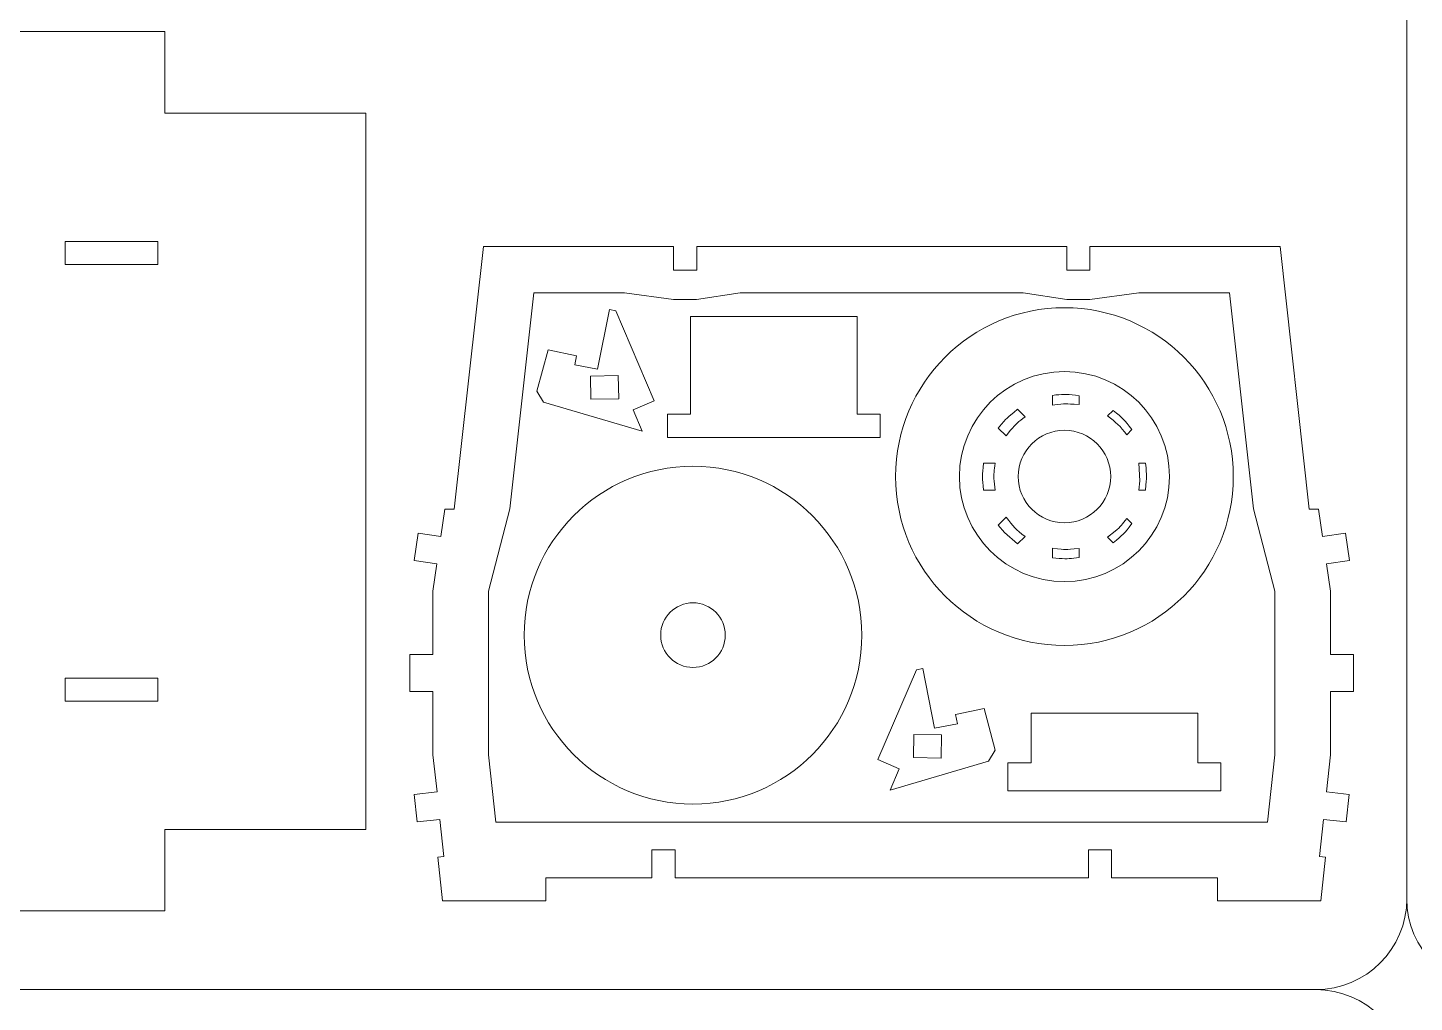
# Model space of a CAD drawing. Header units: centimetres. Extents: x -13.7 to 44.3, y -7.5 to 30.5.
# Drawn here: x 0.08 to 15.36, y 11.4 to 22.14 of the extents above; entities that cross this region are included whole.
import ezdxf

# ---------------------------------------------------------------- set-up
doc = ezdxf.new("R2010")
doc.units = ezdxf.units.CM
doc.header["$MEASUREMENT"] = 0
doc.layers.add('Camada 1', color=7, linetype='Continuous')

msp = doc.modelspace()

# ---------------------------------------------------------------- linework, layer by layer
at = {"layer": 'Camada 1', "color": 240, "lineweight": 20}
for points in [[(-13.7241, 29.54315), (-13.7241, 29.54315), (-13.7241, 12.54315), (-13.7241, 12.54315), (-13.7241, 12.54315), (-13.7241, 11.99315), (-13.2741, 11.54315), (-12.72409, 11.54315), (-12.72409, 11.54315), (-12.72409, 11.54315), (14.2759, 11.54315), (14.2759, 11.54315), (14.2759, 11.54315), (14.8259, 11.54315), (15.27591, 11.99315), (15.27591, 12.54315), (15.27591, 12.54315), (15.27591, 12.54315), (15.27591, 29.54315), (15.27591, 29.54315), (15.27591, 29.54315), (15.27591, 30.09315), (14.8259, 30.54315), (14.2759, 30.54315), (14.2759, 30.54315), (14.2759, 30.54315), (-12.72409, 30.54315), (-12.72409, 30.54315), (-12.72409, 30.54315), (-13.2741, 30.54315), (-13.7241, 30.09315), (-13.7241, 29.54315)], [(44.27592, 29.54315), (44.27592, 29.54315), (44.27592, 12.54315), (44.27592, 12.54315), (44.27592, 12.54315), (44.27592, 11.99315), (43.82592, 11.54315), (43.27591, 11.54315), (43.27591, 11.54315), (43.27591, 11.54315), (16.27592, 11.54315), (16.27592, 11.54315), (16.27592, 11.54315), (15.72592, 11.54315), (15.27591, 11.99315), (15.27591, 12.54315), (15.27591, 12.54315), (15.27591, 12.54315), (15.27591, 29.54315), (15.27591, 29.54315), (15.27591, 29.54315), (15.27591, 30.09315), (15.72592, 30.54315), (16.27592, 30.54315), (16.27592, 30.54315), (16.27592, 30.54315), (43.27591, 30.54315), (43.27591, 30.54315), (43.27591, 30.54315), (43.82592, 30.54315), (44.27592, 30.09315), (44.27592, 29.54315)], [(15.27591, 10.54315), (15.27591, 10.54315), (15.27591, -6.45685), (15.27591, -6.45685), (15.27591, -6.45685), (15.27591, -7.00685), (14.82591, -7.45685), (14.2759, -7.45685), (14.2759, -7.45685), (14.2759, -7.45685), (-12.72409, -7.45685), (-12.72409, -7.45685), (-12.72409, -7.45685), (-13.27409, -7.45685), (-13.7241, -7.00685), (-13.7241, -6.45685), (-13.7241, -6.45685), (-13.7241, -6.45685), (-13.7241, 10.54315), (-13.7241, 10.54315), (-13.7241, 10.54315), (-13.7241, 11.09315), (-13.27409, 11.54315), (-12.72409, 11.54315), (-12.72409, 11.54315), (-12.72409, 11.54315), (14.2759, 11.54315), (14.2759, 11.54315), (14.2759, 11.54315), (14.82591, 11.54315), (15.27591, 11.09315), (15.27591, 10.54315)], [(44.27592, 10.54425), (44.27592, 10.54425), (44.27592, -6.45575), (44.27592, -6.45575), (44.27592, -6.45575), (44.27592, -7.00575), (43.82592, -7.45575), (43.27591, -7.45575), (43.27591, -7.45575), (43.27591, -7.45575), (16.27592, -7.45575), (16.27592, -7.45575), (16.27592, -7.45575), (15.72592, -7.45575), (15.27591, -7.00575), (15.27591, -6.45575), (15.27591, -6.45575), (15.27591, -6.45575), (15.27591, 10.54425), (15.27591, 10.54425), (15.27591, 10.54425), (15.27591, 11.09425), (15.72592, 11.54425), (16.27592, 11.54425), (16.27592, 11.54425), (16.27592, 11.54425), (43.27591, 11.54425), (43.27591, 11.54425), (43.27591, 11.54425), (43.82592, 11.54425), (44.27592, 11.09425), (44.27592, 10.54425)]]:
    msp.add_open_spline(points, degree=3, knots=[0, 0, 0, 0, 0.11111111, 0.11111111, 0.11111111, 0.11111111, 0.22222222, 0.22222222, 0.22222222, 0.22222222, 0.33333333, 0.33333333, 0.33333333, 0.33333333, 0.44444444, 0.44444444, 0.44444444, 0.44444444, 0.55555556, 0.55555556, 0.55555556, 0.55555556, 0.66666667, 0.66666667, 0.66666667, 0.66666667, 0.77777778, 0.77777778, 0.77777778, 0.77777778, 1, 1, 1, 1], dxfattribs=at)
at = {"layer": 'Camada 1', "lineweight": 9}
for points, knots in [([(1.59162, 12.41069), (1.59162, 12.41069), (1.59162, 13.3073), (1.59162, 13.3073), (1.59162, 13.3073), (1.59162, 13.3073), (3.80341, 13.3073), (3.80341, 13.3073), (3.80341, 13.3073), (3.80341, 13.3073), (3.80341, 21.2003), (3.80341, 21.2003), (3.80341, 21.2003), (3.80341, 21.2003), (1.59162, 21.2003), (1.59162, 21.2003), (1.59162, 21.2003), (1.59162, 21.2003), (1.59162, 22.09691), (1.59162, 22.09691), (1.59162, 22.09691), (1.59162, 22.09691), (-1.44512, 22.09691), (-1.44512, 22.09691), (-1.44512, 22.09691), (-1.44512, 22.09691), (-1.44512, 20.95354), (-1.44512, 20.95354), (-1.44512, 20.95354), (-1.44512, 20.95354), (-1.70011, 20.95354), (-1.70011, 20.95354), (-1.70011, 20.95354), (-1.70011, 20.95354), (-1.70011, 22.09691), (-1.70011, 22.09691), (-1.70011, 22.09691), (-1.70011, 22.09691), (-8.71083, 22.0969), (-8.71083, 22.0969), (-8.71083, 22.0969), (-8.71083, 22.0969), (-8.71083, 21.20022), (-8.71083, 21.20022), (-8.71083, 21.20022), (-8.71083, 21.20022), (-10.8594, 21.20022), (-10.8594, 21.20022), (-10.8594, 21.20022), (-10.8594, 21.20022), (-10.8594, 19.32909), (-10.8594, 19.32909), (-10.8594, 19.32909), (-10.8594, 19.32909), (-11.1144, 19.32909), (-11.1144, 19.32909), (-11.1144, 19.32909), (-11.1144, 19.32909), (-11.1144, 21.20022), (-11.1144, 21.20022), (-11.1144, 21.20022), (-11.1144, 21.20022), (-12.90499, 21.20022), (-12.90499, 21.20022), (-12.90499, 21.20022), (-12.90499, 21.20022), (-12.90499, 19.78643), (-12.90499, 19.78643), (-12.90499, 19.78643), (-12.90499, 19.78643), (-12.599, 19.78643), (-12.599, 19.78643), (-12.599, 19.78643), (-12.599, 19.78643), (-12.599, 19.53143), (-12.599, 19.53143), (-12.599, 19.53143), (-12.599, 19.53143), (-12.90499, 19.53143), (-12.90499, 19.53143), (-12.90499, 19.53143), (-12.90499, 19.53143), (-12.90499, 14.97617), (-12.90499, 14.97617), (-12.90499, 14.97617), (-12.90499, 14.97617), (-12.599, 14.97617), (-12.599, 14.97617), (-12.599, 14.97617), (-12.599, 14.97617), (-12.599, 14.72117), (-12.599, 14.72117), (-12.599, 14.72117), (-12.599, 14.72117), (-12.90499, 14.72117), (-12.90499, 14.72117), (-12.90499, 14.72117), (-12.90499, 14.72117), (-12.90499, 13.30738), (-12.90499, 13.30738), (-12.90499, 13.30738), (-12.90499, 13.30738), (-11.1144, 13.30738), (-11.1144, 13.30738), (-11.1144, 13.30738), (-11.1144, 13.30738), (-11.1144, 15.17851), (-11.1144, 15.17851), (-11.1144, 15.17851), (-11.1144, 15.17851), (-10.8594, 15.17851), (-10.8594, 15.17851), (-10.8594, 15.17851), (-10.8594, 15.17851), (-10.8594, 13.30738), (-10.8594, 13.30738), (-10.8594, 13.30738), (-10.8594, 13.30738), (-8.71083, 13.30738), (-8.71083, 13.30738), (-8.71083, 13.30738), (-8.71083, 13.30738), (-8.71083, 12.41069), (-8.71083, 12.41069), (-8.71083, 12.41069), (-8.71083, 12.41069), (-1.70011, 12.41069), (-1.70011, 12.41069), (-1.70011, 12.41069), (-1.70011, 12.41069), (-1.70011, 13.55407), (-1.70011, 13.55407), (-1.70011, 13.55407), (-1.70011, 13.55407), (-1.44512, 13.55407), (-1.44512, 13.55407), (-1.44512, 13.55407), (-1.44512, 13.55407), (-1.44512, 12.41069), (-1.44512, 12.41069), (-1.44512, 12.41069), (-1.44512, 12.41069), (1.59162, 12.41069), (1.59162, 12.41069)], [0, 0, 0, 0, 0.02702703, 0.02702703, 0.02702703, 0.02702703, 0.05405405, 0.05405405, 0.05405405, 0.05405405, 0.08108108, 0.08108108, 0.08108108, 0.08108108, 0.10810811, 0.10810811, 0.10810811, 0.10810811, 0.13513514, 0.13513514, 0.13513514, 0.13513514, 0.16216216, 0.16216216, 0.16216216, 0.16216216, 0.18918919, 0.18918919, 0.18918919, 0.18918919, 0.21621622, 0.21621622, 0.21621622, 0.21621622, 0.24324324, 0.24324324, 0.24324324, 0.24324324, 0.27027027, 0.27027027, 0.27027027, 0.27027027, 0.2972973, 0.2972973, 0.2972973, 0.2972973, 0.32432432, 0.32432432, 0.32432432, 0.32432432, 0.35135135, 0.35135135, 0.35135135, 0.35135135, 0.37837838, 0.37837838, 0.37837838, 0.37837838, 0.40540541, 0.40540541, 0.40540541, 0.40540541, 0.43243243, 0.43243243, 0.43243243, 0.43243243, 0.45945946, 0.45945946, 0.45945946, 0.45945946, 0.48648649, 0.48648649, 0.48648649, 0.48648649, 0.51351351, 0.51351351, 0.51351351, 0.51351351, 0.54054054, 0.54054054, 0.54054054, 0.54054054, 0.56756757, 0.56756757, 0.56756757, 0.56756757, 0.59459459, 0.59459459, 0.59459459, 0.59459459, 0.62162162, 0.62162162, 0.62162162, 0.62162162, 0.64864865, 0.64864865, 0.64864865, 0.64864865, 0.67567568, 0.67567568, 0.67567568, 0.67567568, 0.7027027, 0.7027027, 0.7027027, 0.7027027, 0.72972973, 0.72972973, 0.72972973, 0.72972973, 0.75675676, 0.75675676, 0.75675676, 0.75675676, 0.78378378, 0.78378378, 0.78378378, 0.78378378, 0.81081081, 0.81081081, 0.81081081, 0.81081081, 0.83783784, 0.83783784, 0.83783784, 0.83783784, 0.86486486, 0.86486486, 0.86486486, 0.86486486, 0.89189189, 0.89189189, 0.89189189, 0.89189189, 0.91891892, 0.91891892, 0.91891892, 0.91891892, 0.94594595, 0.94594595, 0.94594595, 0.94594595, 1, 1, 1, 1]), ([(0.49321, 19.5319), (0.49321, 19.5319), (1.51319, 19.5319), (1.51319, 19.5319), (1.51319, 19.5319), (1.51319, 19.5319), (1.51319, 19.78645), (1.51319, 19.78645), (1.51319, 19.78645), (1.51319, 19.78645), (0.49321, 19.78645), (0.49321, 19.78645), (0.49321, 19.78645), (0.49321, 19.78645), (0.49321, 19.5319), (0.49321, 19.5319)], [0, 0, 0, 0, 0.2, 0.2, 0.2, 0.2, 0.4, 0.4, 0.4, 0.4, 0.6, 0.6, 0.6, 0.6, 1, 1, 1, 1]), ([(7.21173, 12.77515), (7.21173, 12.77515), (11.76784, 12.77515), (11.76784, 12.77515), (11.76784, 12.77515), (11.76784, 12.77515), (11.76784, 13.08114), (11.76784, 13.08114), (11.76784, 13.08114), (11.76784, 13.08114), (12.02284, 13.08114), (12.02284, 13.08114), (12.02284, 13.08114), (12.02284, 13.08114), (12.02284, 12.77515), (12.02284, 12.77515), (12.02284, 12.77515), (12.02284, 12.77515), (13.18956, 12.77515), (13.18956, 12.77515), (13.18956, 12.77515), (13.18956, 12.77515), (13.18956, 12.52015), (13.18956, 12.52015), (13.18956, 12.52015), (13.18956, 12.52015), (14.32948, 12.52015), (14.32948, 12.52015), (14.32948, 12.52015), (14.32948, 12.52015), (14.38, 13.00062), (14.38, 13.00062), (14.38, 13.00062), (14.38, 13.00062), (14.31343, 13.00932), (14.31343, 13.00932), (14.31343, 13.00932), (14.31343, 13.00932), (14.35758, 13.41709), (14.35758, 13.41709), (14.35758, 13.41709), (14.35758, 13.41709), (14.60769, 13.39001), (14.60769, 13.39001), (14.60769, 13.39001), (14.60769, 13.39001), (14.64063, 13.69422), (14.64063, 13.69422), (14.64063, 13.69422), (14.64063, 13.69422), (14.39051, 13.7213), (14.39051, 13.7213), (14.39051, 13.7213), (14.39051, 13.7213), (14.43466, 14.12907), (14.43466, 14.12907), (14.43466, 14.12907), (14.43466, 14.12907), (14.43466, 14.82757), (14.43466, 14.82757), (14.43466, 14.82757), (14.43466, 14.82757), (14.6891, 14.82757), (14.6891, 14.82757), (14.6891, 14.82757), (14.6891, 14.82757), (14.6891, 15.23556), (14.6891, 15.23556), (14.6891, 15.23556), (14.6891, 15.23556), (14.43466, 15.23556), (14.43466, 15.23556), (14.43466, 15.23556), (14.43466, 15.23556), (14.43466, 15.93407), (14.43466, 15.93407), (14.43466, 15.93407), (14.43466, 15.93407), (14.39108, 16.23277), (14.39108, 16.23277), (14.39108, 16.23277), (14.39108, 16.23277), (14.64345, 16.26958), (14.64345, 16.26958), (14.64345, 16.26958), (14.64345, 16.26958), (14.59927, 16.57237), (14.59927, 16.57237), (14.59927, 16.57237), (14.59927, 16.57237), (14.34691, 16.53555), (14.34691, 16.53555), (14.34691, 16.53555), (14.34691, 16.53555), (14.30333, 16.83425), (14.30333, 16.83425), (14.30333, 16.83425), (14.30333, 16.83425), (14.20014, 16.83425), (14.20014, 16.83425), (14.20014, 16.83425), (14.20014, 16.83425), (13.87874, 19.72974), (13.87874, 19.72974), (13.87874, 19.72974), (13.87874, 19.72974), (11.78472, 19.72974), (11.78472, 19.72974), (11.78472, 19.72974), (11.78472, 19.72974), (11.78472, 19.46874), (11.78472, 19.46874), (11.78472, 19.46874), (11.78472, 19.46874), (11.52873, 19.46874), (11.52873, 19.46874), (11.52873, 19.46874), (11.52873, 19.46874), (11.52873, 19.72974), (11.52873, 19.72974), (11.52873, 19.72974), (11.52873, 19.72974), (7.45084, 19.72974), (7.45084, 19.72974), (7.45084, 19.72974), (7.45084, 19.72974), (7.45084, 19.46874), (7.45084, 19.46874), (7.45084, 19.46874), (7.45084, 19.46874), (7.19486, 19.46874), (7.19486, 19.46874), (7.19486, 19.46874), (7.19486, 19.46874), (7.19486, 19.72974), (7.19486, 19.72974), (7.19486, 19.72974), (7.19486, 19.72974), (5.10083, 19.72974), (5.10083, 19.72974), (5.10083, 19.72974), (5.10083, 19.72974), (4.77943, 16.83425), (4.77943, 16.83425), (4.77943, 16.83425), (4.77943, 16.83425), (4.67623, 16.83425), (4.67623, 16.83425), (4.67623, 16.83425), (4.67623, 16.83425), (4.63266, 16.53555), (4.63266, 16.53555), (4.63266, 16.53555), (4.63266, 16.53555), (4.38029, 16.57237), (4.38029, 16.57237), (4.38029, 16.57237), (4.38029, 16.57237), (4.33612, 16.26958), (4.33612, 16.26958), (4.33612, 16.26958), (4.33612, 16.26958), (4.58848, 16.23277), (4.58848, 16.23277), (4.58848, 16.23277), (4.58848, 16.23277), (4.54491, 15.93407), (4.54491, 15.93407), (4.54491, 15.93407), (4.54491, 15.93407), (4.54491, 15.23556), (4.54491, 15.23556), (4.54491, 15.23556), (4.54491, 15.23556), (4.29046, 15.23556), (4.29046, 15.23556), (4.29046, 15.23556), (4.29046, 15.23556), (4.29046, 14.82757), (4.29046, 14.82757), (4.29046, 14.82757), (4.29046, 14.82757), (4.54491, 14.82757), (4.54491, 14.82757), (4.54491, 14.82757), (4.54491, 14.82757), (4.54491, 14.12907), (4.54491, 14.12907), (4.54491, 14.12907), (4.54491, 14.12907), (4.58906, 13.7213), (4.58906, 13.7213), (4.58906, 13.7213), (4.58906, 13.7213), (4.33894, 13.69422), (4.33894, 13.69422), (4.33894, 13.69422), (4.33894, 13.69422), (4.37188, 13.39001), (4.37188, 13.39001), (4.37188, 13.39001), (4.37188, 13.39001), (4.62199, 13.41709), (4.62199, 13.41709), (4.62199, 13.41709), (4.62199, 13.41709), (4.66614, 13.00932), (4.66614, 13.00932), (4.66614, 13.00932), (4.66614, 13.00932), (4.59957, 13.00062), (4.59957, 13.00062), (4.59957, 13.00062), (4.59957, 13.00062), (4.65007, 12.52015), (4.65007, 12.52015), (4.65007, 12.52015), (4.65007, 12.52015), (5.79, 12.52015), (5.79, 12.52015), (5.79, 12.52015), (5.79, 12.52015), (5.79, 12.77515), (5.79, 12.77515), (5.79, 12.77515), (5.79, 12.77515), (6.95673, 12.77515), (6.95673, 12.77515), (6.95673, 12.77515), (6.95673, 12.77515), (6.95673, 13.08114), (6.95673, 13.08114), (6.95673, 13.08114), (6.95673, 13.08114), (7.21173, 13.08114), (7.21173, 13.08114), (7.21173, 13.08114), (7.21173, 13.08114), (7.21173, 12.77515), (7.21173, 12.77515)], [0, 0, 0, 0, 0.01639344, 0.01639344, 0.01639344, 0.01639344, 0.03278689, 0.03278689, 0.03278689, 0.03278689, 0.04918033, 0.04918033, 0.04918033, 0.04918033, 0.06557377, 0.06557377, 0.06557377, 0.06557377, 0.08196721, 0.08196721, 0.08196721, 0.08196721, 0.09836066, 0.09836066, 0.09836066, 0.09836066, 0.1147541, 0.1147541, 0.1147541, 0.1147541, 0.13114754, 0.13114754, 0.13114754, 0.13114754, 0.14754098, 0.14754098, 0.14754098, 0.14754098, 0.16393443, 0.16393443, 0.16393443, 0.16393443, 0.18032787, 0.18032787, 0.18032787, 0.18032787, 0.19672131, 0.19672131, 0.19672131, 0.19672131, 0.21311475, 0.21311475, 0.21311475, 0.21311475, 0.2295082, 0.2295082, 0.2295082, 0.2295082, 0.24590164, 0.24590164, 0.24590164, 0.24590164, 0.26229508, 0.26229508, 0.26229508, 0.26229508, 0.27868852, 0.27868852, 0.27868852, 0.27868852, 0.29508197, 0.29508197, 0.29508197, 0.29508197, 0.31147541, 0.31147541, 0.31147541, 0.31147541, 0.32786885, 0.32786885, 0.32786885, 0.32786885, 0.3442623, 0.3442623, 0.3442623, 0.3442623, 0.36065574, 0.36065574, 0.36065574, 0.36065574, 0.37704918, 0.37704918, 0.37704918, 0.37704918, 0.39344262, 0.39344262, 0.39344262, 0.39344262, 0.40983607, 0.40983607, 0.40983607, 0.40983607, 0.42622951, 0.42622951, 0.42622951, 0.42622951, 0.44262295, 0.44262295, 0.44262295, 0.44262295, 0.45901639, 0.45901639, 0.45901639, 0.45901639, 0.47540984, 0.47540984, 0.47540984, 0.47540984, 0.49180328, 0.49180328, 0.49180328, 0.49180328, 0.50819672, 0.50819672, 0.50819672, 0.50819672, 0.52459016, 0.52459016, 0.52459016, 0.52459016, 0.54098361, 0.54098361, 0.54098361, 0.54098361, 0.55737705, 0.55737705, 0.55737705, 0.55737705, 0.57377049, 0.57377049, 0.57377049, 0.57377049, 0.59016393, 0.59016393, 0.59016393, 0.59016393, 0.60655738, 0.60655738, 0.60655738, 0.60655738, 0.62295082, 0.62295082, 0.62295082, 0.62295082, 0.63934426, 0.63934426, 0.63934426, 0.63934426, 0.6557377, 0.6557377, 0.6557377, 0.6557377, 0.67213115, 0.67213115, 0.67213115, 0.67213115, 0.68852459, 0.68852459, 0.68852459, 0.68852459, 0.70491803, 0.70491803, 0.70491803, 0.70491803, 0.72131148, 0.72131148, 0.72131148, 0.72131148, 0.73770492, 0.73770492, 0.73770492, 0.73770492, 0.75409836, 0.75409836, 0.75409836, 0.75409836, 0.7704918, 0.7704918, 0.7704918, 0.7704918, 0.78688525, 0.78688525, 0.78688525, 0.78688525, 0.80327869, 0.80327869, 0.80327869, 0.80327869, 0.81967213, 0.81967213, 0.81967213, 0.81967213, 0.83606557, 0.83606557, 0.83606557, 0.83606557, 0.85245902, 0.85245902, 0.85245902, 0.85245902, 0.86885246, 0.86885246, 0.86885246, 0.86885246, 0.8852459, 0.8852459, 0.8852459, 0.8852459, 0.90163934, 0.90163934, 0.90163934, 0.90163934, 0.91803279, 0.91803279, 0.91803279, 0.91803279, 0.93442623, 0.93442623, 0.93442623, 0.93442623, 0.95081967, 0.95081967, 0.95081967, 0.95081967, 0.96721311, 0.96721311, 0.96721311, 0.96721311, 1, 1, 1, 1]), ([(13.82267, 15.93407), (13.82267, 15.93407), (13.82267, 14.12907), (13.82267, 14.12907), (13.82267, 14.12907), (13.82267, 14.12907), (13.74234, 13.38714), (13.74234, 13.38714), (13.74234, 13.38714), (13.74234, 13.38714), (5.23722, 13.38714), (5.23722, 13.38714), (5.23722, 13.38714), (5.23722, 13.38714), (5.1569, 14.12907), (5.1569, 14.12907), (5.1569, 14.12907), (5.1569, 14.12907), (5.1569, 15.93407), (5.1569, 15.93407), (5.1569, 15.93407), (5.1569, 15.93407), (5.39187, 16.83833), (5.39187, 16.83833), (5.39187, 16.83833), (5.39187, 16.83833), (5.65621, 19.21975), (5.65621, 19.21975), (5.65621, 19.21975), (5.65621, 19.21975), (6.65552, 19.21975), (6.65552, 19.21975), (6.65552, 19.21975), (6.65552, 19.21975), (7.19486, 19.14715), (7.19486, 19.14715), (7.19486, 19.14715), (7.19486, 19.14715), (7.44985, 19.14738), (7.44985, 19.14738), (7.44985, 19.14738), (7.44985, 19.14738), (7.9305, 19.21975), (7.9305, 19.21975), (7.9305, 19.21975), (7.9305, 19.21975), (11.04906, 19.21975), (11.04906, 19.21975), (11.04906, 19.21975), (11.04906, 19.21975), (11.52972, 19.14738), (11.52972, 19.14738), (11.52972, 19.14738), (11.52972, 19.14738), (11.78472, 19.14715), (11.78472, 19.14715), (11.78472, 19.14715), (11.78472, 19.14715), (12.32404, 19.21975), (12.32404, 19.21975), (12.32404, 19.21975), (12.32404, 19.21975), (13.32336, 19.21975), (13.32336, 19.21975), (13.32336, 19.21975), (13.32336, 19.21975), (13.5877, 16.83833), (13.5877, 16.83833), (13.5877, 16.83833), (13.5877, 16.83833), (13.82267, 15.93407), (13.82267, 15.93407)], [0, 0, 0, 0, 0.05263158, 0.05263158, 0.05263158, 0.05263158, 0.10526316, 0.10526316, 0.10526316, 0.10526316, 0.15789474, 0.15789474, 0.15789474, 0.15789474, 0.21052632, 0.21052632, 0.21052632, 0.21052632, 0.26315789, 0.26315789, 0.26315789, 0.26315789, 0.31578947, 0.31578947, 0.31578947, 0.31578947, 0.36842105, 0.36842105, 0.36842105, 0.36842105, 0.42105263, 0.42105263, 0.42105263, 0.42105263, 0.47368421, 0.47368421, 0.47368421, 0.47368421, 0.52631579, 0.52631579, 0.52631579, 0.52631579, 0.57894737, 0.57894737, 0.57894737, 0.57894737, 0.63157895, 0.63157895, 0.63157895, 0.63157895, 0.68421053, 0.68421053, 0.68421053, 0.68421053, 0.73684211, 0.73684211, 0.73684211, 0.73684211, 0.78947368, 0.78947368, 0.78947368, 0.78947368, 0.84210526, 0.84210526, 0.84210526, 0.84210526, 0.89473684, 0.89473684, 0.89473684, 0.89473684, 1, 1, 1, 1]), ([(6.10793, 18.42661), (6.10793, 18.42661), (6.12784, 18.52664), (6.12784, 18.52664), (6.12784, 18.52664), (6.12784, 18.52664), (5.81331, 18.5921), (5.81331, 18.5921), (5.81331, 18.5921), (5.81331, 18.5921), (5.69061, 18.13417), (5.69061, 18.13417), (5.69061, 18.13417), (5.69061, 18.13417), (5.76378, 18.01428), (5.76378, 18.01428), (5.76378, 18.01428), (5.76378, 18.01428), (6.85007, 17.69551), (6.85007, 17.69551), (6.85007, 17.69551), (6.85007, 17.69551), (6.74935, 17.92977), (6.74935, 17.92977), (6.74935, 17.92977), (6.74935, 17.92977), (6.98361, 18.03049), (6.98361, 18.03049), (6.98361, 18.03049), (6.98361, 18.03049), (6.55803, 19.0204), (6.55803, 19.0204), (6.55803, 19.0204), (6.55803, 19.0204), (6.48915, 19.03555), (6.48915, 19.03555), (6.48915, 19.03555), (6.48915, 19.03555), (6.35802, 18.37682), (6.35802, 18.37682), (6.35802, 18.37682), (6.35802, 18.37682), (6.10793, 18.42661), (6.10793, 18.42661)], [0, 0, 0, 0, 0.08333333, 0.08333333, 0.08333333, 0.08333333, 0.16666667, 0.16666667, 0.16666667, 0.16666667, 0.25, 0.25, 0.25, 0.25, 0.33333333, 0.33333333, 0.33333333, 0.33333333, 0.41666667, 0.41666667, 0.41666667, 0.41666667, 0.5, 0.5, 0.5, 0.5, 0.58333333, 0.58333333, 0.58333333, 0.58333333, 0.66666667, 0.66666667, 0.66666667, 0.66666667, 0.75, 0.75, 0.75, 0.75, 0.83333333, 0.83333333, 0.83333333, 0.83333333, 1, 1, 1, 1]), ([(9.21863, 18.95968), (9.21863, 18.95968), (9.21863, 17.88216), (9.21863, 17.88216), (9.21863, 17.88216), (9.21863, 17.88216), (9.47363, 17.88216), (9.47363, 17.88216), (9.47363, 17.88216), (9.47363, 17.88216), (9.47363, 17.62716), (9.47363, 17.62716), (9.47363, 17.62716), (9.47363, 17.62716), (7.12767, 17.62716), (7.12767, 17.62716), (7.12767, 17.62716), (7.12767, 17.62716), (7.12767, 17.88216), (7.12767, 17.88216), (7.12767, 17.88216), (7.12767, 17.88216), (7.38266, 17.88216), (7.38266, 17.88216), (7.38266, 17.88216), (7.38266, 17.88216), (7.38266, 18.95968), (7.38266, 18.95968), (7.38266, 18.95968), (7.38266, 18.95968), (9.21863, 18.95968), (9.21863, 18.95968)], [0, 0, 0, 0, 0.11111111, 0.11111111, 0.11111111, 0.11111111, 0.22222222, 0.22222222, 0.22222222, 0.22222222, 0.33333333, 0.33333333, 0.33333333, 0.33333333, 0.44444444, 0.44444444, 0.44444444, 0.44444444, 0.55555556, 0.55555556, 0.55555556, 0.55555556, 0.66666667, 0.66666667, 0.66666667, 0.66666667, 0.77777778, 0.77777778, 0.77777778, 0.77777778, 1, 1, 1, 1]), ([(11.50331, 19.05524), (12.53086, 19.05524), (13.36386, 18.22225), (13.36386, 17.19469), (13.36386, 17.19469), (13.36386, 16.16714), (12.53086, 15.33414), (11.50331, 15.33414), (11.50331, 15.33414), (10.47576, 15.33414), (9.64276, 16.16714), (9.64276, 17.19469), (9.64276, 17.19469), (9.64276, 18.22225), (10.47576, 19.05524), (11.50331, 19.05524)], [0, 0, 0, 0, 0.2, 0.2, 0.2, 0.2, 0.4, 0.4, 0.4, 0.4, 0.6, 0.6, 0.6, 0.6, 1, 1, 1, 1]), ([(6.28541, 18.0473), (6.28541, 18.0473), (6.28097, 18.30226), (6.28097, 18.30226), (6.28097, 18.30226), (6.28097, 18.30226), (6.58692, 18.3076), (6.58692, 18.3076), (6.58692, 18.3076), (6.58692, 18.3076), (6.59136, 18.05264), (6.59136, 18.05264), (6.59136, 18.05264), (6.59136, 18.05264), (6.28541, 18.0473), (6.28541, 18.0473)], [0, 0, 0, 0, 0.2, 0.2, 0.2, 0.2, 0.4, 0.4, 0.4, 0.4, 0.6, 0.6, 0.6, 0.6, 1, 1, 1, 1]), ([(11.62645, 18.09047), (11.51335, 18.10379), (11.48446, 18.10125), (11.37103, 18.08993), (11.37103, 18.08993), (11.37103, 18.08993), (11.37103, 17.98332), (11.37103, 17.98332), (11.37103, 17.98332), (11.53718, 18.00358), (11.49308, 17.99841), (11.66693, 17.98755), (11.66693, 17.98755), (11.66693, 17.98755), (11.66693, 18.08511), (11.66693, 18.08511), (11.66693, 18.08511), (11.66693, 18.08511), (11.62645, 18.09047), (11.62645, 18.09047)], [0, 0, 0, 0, 0.16666667, 0.16666667, 0.16666667, 0.16666667, 0.33333333, 0.33333333, 0.33333333, 0.33333333, 0.5, 0.5, 0.5, 0.5, 0.66666667, 0.66666667, 0.66666667, 0.66666667, 1, 1, 1, 1]), ([(10.9093, 17.70448), (10.96827, 17.77675), (10.99547, 17.79592), (11.06903, 17.85373), (11.06903, 17.85373), (11.06903, 17.85373), (10.98606, 17.9367), (10.98606, 17.9367), (10.98606, 17.9367), (10.85453, 17.82563), (10.88363, 17.85793), (10.77441, 17.7299), (10.77441, 17.7299), (10.77441, 17.7299), (10.86189, 17.64242), (10.86189, 17.64242), (10.86189, 17.64242), (10.86189, 17.64242), (10.9093, 17.70448), (10.9093, 17.70448)], [0, 0, 0, 0, 0.16666667, 0.16666667, 0.16666667, 0.16666667, 0.33333333, 0.33333333, 0.33333333, 0.33333333, 0.5, 0.5, 0.5, 0.5, 0.66666667, 0.66666667, 0.66666667, 0.66666667, 1, 1, 1, 1]), ([(12.24646, 17.71278), (12.16087, 17.823), (12.14783, 17.83633), (12.03962, 17.92442), (12.03962, 17.92442), (12.03962, 17.92442), (11.97825, 17.86305), (11.97825, 17.86305), (11.97825, 17.86305), (12.07143, 17.79343), (12.11959, 17.75148), (12.18957, 17.65592), (12.18957, 17.65592), (12.18957, 17.65592), (12.24646, 17.71278), (12.24646, 17.71278)], [0, 0, 0, 0, 0.2, 0.2, 0.2, 0.2, 0.4, 0.4, 0.4, 0.4, 0.6, 0.6, 0.6, 0.6, 1, 1, 1, 1]), ([(11.50331, 17.7047), (11.78497, 17.7047), (12.01331, 17.47635), (12.01331, 17.19469), (12.01331, 17.19469), (12.01331, 16.91303), (11.78497, 16.68469), (11.50331, 16.68469), (11.50331, 16.68469), (11.22165, 16.68469), (10.99331, 16.91303), (10.99331, 17.19469), (10.99331, 17.19469), (10.99331, 17.47635), (11.22165, 17.7047), (11.50331, 17.7047)], [0, 0, 0, 0, 0.2, 0.2, 0.2, 0.2, 0.4, 0.4, 0.4, 0.4, 0.6, 0.6, 0.6, 0.6, 1, 1, 1, 1]), ([(7.40986, 17.30861), (8.43741, 17.30861), (9.27041, 16.47562), (9.27041, 15.44806), (9.27041, 15.44806), (9.27041, 14.42051), (8.43741, 13.58751), (7.40986, 13.58751), (7.40986, 13.58751), (6.38231, 13.58751), (5.54931, 14.42051), (5.54931, 15.44806), (5.54931, 15.44806), (5.54931, 16.47562), (6.38231, 17.30861), (7.40986, 17.30861)], [0, 0, 0, 0, 0.2, 0.2, 0.2, 0.2, 0.4, 0.4, 0.4, 0.4, 0.6, 0.6, 0.6, 0.6, 1, 1, 1, 1]), ([(10.72813, 17.1434), (10.72387, 17.23218), (10.72692, 17.25451), (10.73943, 17.34252), (10.73943, 17.34252), (10.73943, 17.34252), (10.61126, 17.34252), (10.61126, 17.34252), (10.61126, 17.34252), (10.59536, 17.20614), (10.59538, 17.183), (10.61126, 17.04661), (10.61126, 17.04661), (10.61126, 17.04661), (10.73943, 17.04661), (10.73943, 17.04661), (10.73943, 17.04661), (10.73943, 17.04661), (10.72813, 17.1434), (10.72813, 17.1434)], [0, 0, 0, 0, 0.16666667, 0.16666667, 0.16666667, 0.16666667, 0.33333333, 0.33333333, 0.33333333, 0.33333333, 0.5, 0.5, 0.5, 0.5, 0.66666667, 0.66666667, 0.66666667, 0.66666667, 1, 1, 1, 1]), ([(12.33354, 17.14937), (12.33354, 17.14937), (12.32132, 17.04661), (12.32132, 17.04661), (12.32132, 17.04661), (12.32132, 17.04661), (12.39732, 17.04661), (12.39732, 17.04661), (12.39732, 17.04661), (12.40774, 17.21108), (12.41316, 17.18457), (12.39735, 17.34252), (12.39735, 17.34252), (12.39735, 17.34252), (12.32132, 17.34252), (12.32132, 17.34252), (12.32132, 17.34252), (12.32132, 17.34252), (12.33354, 17.14937), (12.33354, 17.14937)], [0, 0, 0, 0, 0.16666667, 0.16666667, 0.16666667, 0.16666667, 0.33333333, 0.33333333, 0.33333333, 0.33333333, 0.5, 0.5, 0.5, 0.5, 0.66666667, 0.66666667, 0.66666667, 0.66666667, 1, 1, 1, 1]), ([(10.84333, 16.57707), (10.84333, 16.57707), (10.98609, 16.45241), (10.98609, 16.45241), (10.98609, 16.45241), (10.98609, 16.45241), (11.06903, 16.53539), (11.06903, 16.53539), (11.06903, 16.53539), (10.97013, 16.61152), (10.93806, 16.64278), (10.86189, 16.74672), (10.86189, 16.74672), (10.86189, 16.74672), (10.77441, 16.65922), (10.77441, 16.65922), (10.77441, 16.65922), (10.77441, 16.65922), (10.84333, 16.57707), (10.84333, 16.57707)], [0, 0, 0, 0, 0.16666667, 0.16666667, 0.16666667, 0.16666667, 0.33333333, 0.33333333, 0.33333333, 0.33333333, 0.5, 0.5, 0.5, 0.5, 0.66666667, 0.66666667, 0.66666667, 0.66666667, 1, 1, 1, 1]), ([(12.06382, 16.59268), (12.06382, 16.59268), (11.97825, 16.52608), (11.97825, 16.52608), (11.97825, 16.52608), (11.97825, 16.52608), (12.03965, 16.46471), (12.03965, 16.46471), (12.03965, 16.46471), (12.14772, 16.55267), (12.16101, 16.5663), (12.24646, 16.67635), (12.24646, 16.67635), (12.24646, 16.67635), (12.18957, 16.73321), (12.18957, 16.73321), (12.18957, 16.73321), (12.14272, 16.67363), (12.12056, 16.64289), (12.06382, 16.59268)], [0, 0, 0, 0, 0.16666667, 0.16666667, 0.16666667, 0.16666667, 0.33333333, 0.33333333, 0.33333333, 0.33333333, 0.5, 0.5, 0.5, 0.5, 0.66666667, 0.66666667, 0.66666667, 0.66666667, 1, 1, 1, 1]), ([(11.44654, 16.29217), (11.53983, 16.28655), (11.57435, 16.29176), (11.66693, 16.30402), (11.66693, 16.30402), (11.66693, 16.30402), (11.66693, 16.40159), (11.66693, 16.40159), (11.66693, 16.40159), (11.48977, 16.38853), (11.54549, 16.38652), (11.37103, 16.4058), (11.37103, 16.4058), (11.37103, 16.4058), (11.37103, 16.29921), (11.37103, 16.29921), (11.37103, 16.29921), (11.37103, 16.29921), (11.44654, 16.29217), (11.44654, 16.29217)], [0, 0, 0, 0, 0.16666667, 0.16666667, 0.16666667, 0.16666667, 0.33333333, 0.33333333, 0.33333333, 0.33333333, 0.5, 0.5, 0.5, 0.5, 0.66666667, 0.66666667, 0.66666667, 0.66666667, 1, 1, 1, 1]), ([(7.40986, 15.80412), (7.6065, 15.80412), (7.76591, 15.6447), (7.76591, 15.44806), (7.76591, 15.44806), (7.76591, 15.25142), (7.6065, 15.09201), (7.40986, 15.09201), (7.40986, 15.09201), (7.21322, 15.09201), (7.05381, 15.25142), (7.05381, 15.44806), (7.05381, 15.44806), (7.05381, 15.6447), (7.21322, 15.80412), (7.40986, 15.80412)], [0, 0, 0, 0, 0.2, 0.2, 0.2, 0.2, 0.4, 0.4, 0.4, 0.4, 0.6, 0.6, 0.6, 0.6, 1, 1, 1, 1]), ([(1.51319, 14.9757), (1.51319, 14.9757), (1.51319, 14.72115), (1.51319, 14.72115), (1.51319, 14.72115), (1.51319, 14.72115), (0.49321, 14.72115), (0.49321, 14.72115), (0.49321, 14.72115), (0.49321, 14.72115), (0.49321, 14.9757), (0.49321, 14.9757), (0.49321, 14.9757), (0.49321, 14.9757), (1.51319, 14.9757), (1.51319, 14.9757)], [0, 0, 0, 0, 0.2, 0.2, 0.2, 0.2, 0.4, 0.4, 0.4, 0.4, 0.6, 0.6, 0.6, 0.6, 1, 1, 1, 1]), ([(10.74049, 14.18017), (10.74049, 14.18017), (10.61779, 14.6381), (10.61779, 14.6381), (10.61779, 14.6381), (10.61779, 14.6381), (10.30326, 14.57264), (10.30326, 14.57264), (10.30326, 14.57264), (10.30326, 14.57264), (10.32317, 14.47261), (10.32317, 14.47261), (10.32317, 14.47261), (10.32317, 14.47261), (10.07309, 14.42282), (10.07309, 14.42282), (10.07309, 14.42282), (10.07309, 14.42282), (9.94196, 15.08155), (9.94196, 15.08155), (9.94196, 15.08155), (9.94196, 15.08155), (9.87307, 15.0664), (9.87307, 15.0664), (9.87307, 15.0664), (9.87307, 15.0664), (9.44749, 14.07649), (9.44749, 14.07649), (9.44749, 14.07649), (9.44749, 14.07649), (9.68175, 13.97577), (9.68175, 13.97577), (9.68175, 13.97577), (9.68175, 13.97577), (9.58103, 13.74151), (9.58103, 13.74151), (9.58103, 13.74151), (9.58103, 13.74151), (10.66733, 14.06028), (10.66733, 14.06028), (10.66733, 14.06028), (10.66733, 14.06028), (10.74049, 14.18017), (10.74049, 14.18017)], [0, 0, 0, 0, 0.08333333, 0.08333333, 0.08333333, 0.08333333, 0.16666667, 0.16666667, 0.16666667, 0.16666667, 0.25, 0.25, 0.25, 0.25, 0.33333333, 0.33333333, 0.33333333, 0.33333333, 0.41666667, 0.41666667, 0.41666667, 0.41666667, 0.5, 0.5, 0.5, 0.5, 0.58333333, 0.58333333, 0.58333333, 0.58333333, 0.66666667, 0.66666667, 0.66666667, 0.66666667, 0.75, 0.75, 0.75, 0.75, 0.83333333, 0.83333333, 0.83333333, 0.83333333, 1, 1, 1, 1]), ([(13.22655, 14.03999), (13.22655, 14.03999), (13.22655, 13.73399), (13.22655, 13.73399), (13.22655, 13.73399), (13.22655, 13.73399), (10.88058, 13.73399), (10.88058, 13.73399), (10.88058, 13.73399), (10.88058, 13.73399), (10.88058, 14.03999), (10.88058, 14.03999), (10.88058, 14.03999), (10.88058, 14.03999), (11.13558, 14.03999), (11.13558, 14.03999), (11.13558, 14.03999), (11.13558, 14.03999), (11.13558, 14.58785), (11.13558, 14.58785), (11.13558, 14.58785), (11.13558, 14.58785), (12.97155, 14.58785), (12.97155, 14.58785), (12.97155, 14.58785), (12.97155, 14.58785), (12.97155, 14.03999), (12.97155, 14.03999), (12.97155, 14.03999), (12.97155, 14.03999), (13.22655, 14.03999), (13.22655, 14.03999)], [0, 0, 0, 0, 0.11111111, 0.11111111, 0.11111111, 0.11111111, 0.22222222, 0.22222222, 0.22222222, 0.22222222, 0.33333333, 0.33333333, 0.33333333, 0.33333333, 0.44444444, 0.44444444, 0.44444444, 0.44444444, 0.55555556, 0.55555556, 0.55555556, 0.55555556, 0.66666667, 0.66666667, 0.66666667, 0.66666667, 0.77777778, 0.77777778, 0.77777778, 0.77777778, 1, 1, 1, 1]), ([(9.83973, 14.09864), (9.83973, 14.09864), (10.14568, 14.0933), (10.14568, 14.0933), (10.14568, 14.0933), (10.14568, 14.0933), (10.15014, 14.34826), (10.15014, 14.34826), (10.15014, 14.34826), (10.15014, 14.34826), (9.84419, 14.3536), (9.84419, 14.3536), (9.84419, 14.3536), (9.84419, 14.3536), (9.83973, 14.09864), (9.83973, 14.09864)], [0, 0, 0, 0, 0.2, 0.2, 0.2, 0.2, 0.4, 0.4, 0.4, 0.4, 0.6, 0.6, 0.6, 0.6, 1, 1, 1, 1])]:
    msp.add_open_spline(points, degree=3, knots=knots, dxfattribs=at)
at = {"layer": 'Camada 1', "color": 140, "lineweight": 9}
msp.add_open_spline([(11.50331, 18.35194), (12.14244, 18.35194), (12.66056, 17.83383), (12.66056, 17.19469), (12.66056, 17.19469), (12.66056, 16.55556), (12.14244, 16.03744), (11.50331, 16.03744), (11.50331, 16.03744), (10.86418, 16.03744), (10.34606, 16.55556), (10.34606, 17.19469), (10.34606, 17.19469), (10.34606, 17.83383), (10.86418, 18.35194), (11.50331, 18.35194)], degree=3, knots=[0, 0, 0, 0, 0.2, 0.2, 0.2, 0.2, 0.4, 0.4, 0.4, 0.4, 0.6, 0.6, 0.6, 0.6, 1, 1, 1, 1], dxfattribs=at)

doc.saveas('drawing.dxf')
